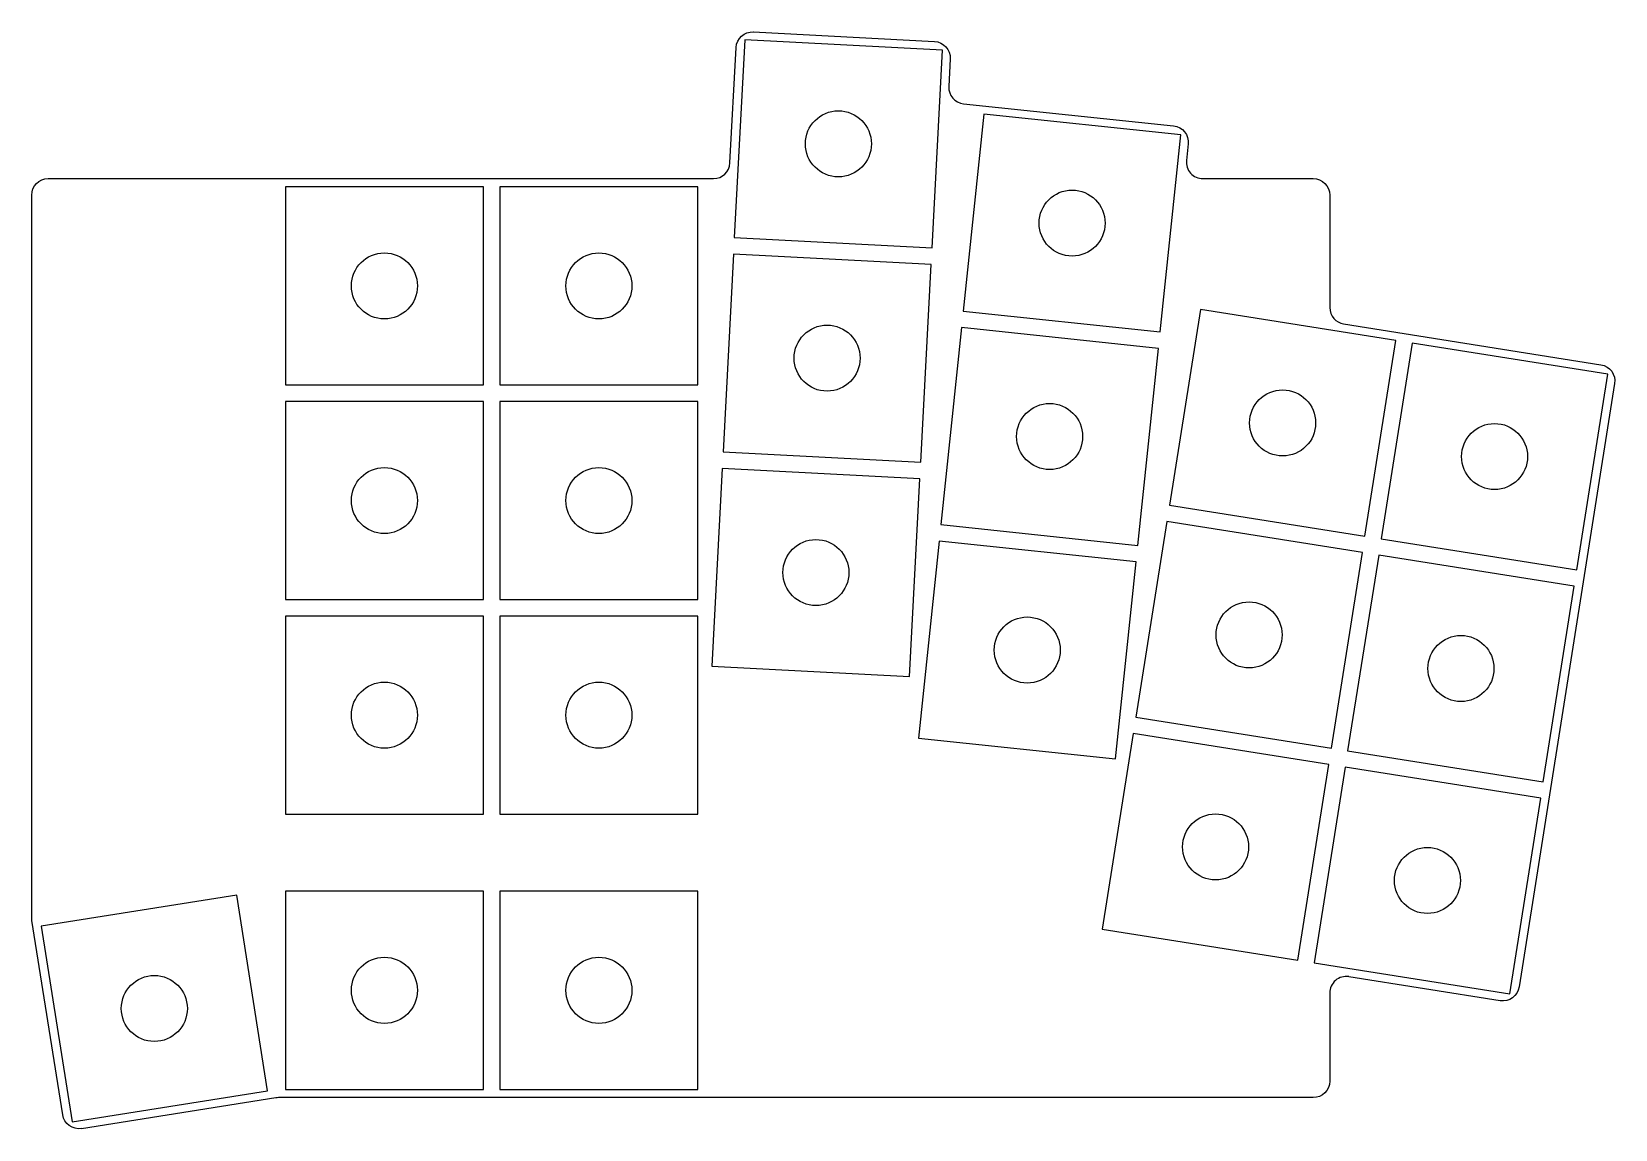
# Model space of a CAD drawing. Header units: millimetres. Extents: x -32 to 112, y -38 to 62.
import ezdxf

# ---------------------------------------------------------------- set-up
doc = ezdxf.new("R2010")
doc.units = ezdxf.units.MM
doc.layers.add('Default', color=18, linetype='Continuous', true_color=0x000000)
doc.layers.add('pcb outline', color=160, linetype='Continuous', true_color=0x0043ff)

msp = doc.modelspace()

# ---------------------------------------------------------------- linework, layer by layer
at = {"layer": 'Default'}
for points in [[(31.81, 43.39), (49.79, 42.45), (50.73, 60.43), (32.76, 61.37)], [(52.62, 36.7), (70.53, 34.82), (72.41, 52.72), (54.51, 54.6)], [(-9, 30), (9, 30), (9, 48), (-9, 48)], [(10.5, 30), (28.5, 30), (28.5, 48), (10.5, 48)], [(30.79, 23.92), (48.77, 22.98), (49.71, 40.95), (31.74, 41.9)], [(71.36, 19.07), (89.14, 16.26), (91.96, 34.03), (74.18, 36.85)], [(50.59, 17.31), (68.49, 15.43), (70.37, 33.33), (52.47, 35.21)], [(90.62, 16.02), (108.4, 13.21), (111.22, 30.98), (93.44, 33.8)], [(-9, 10.5), (9, 10.5), (9, 28.5), (-9, 28.5)], [(10.5, 10.5), (28.5, 10.5), (28.5, 28.5), (10.5, 28.5)], [(29.77, 4.45), (47.75, 3.51), (48.69, 21.48), (30.72, 22.42)], [(68.31, -0.19), (86.09, -3), (88.91, 14.77), (71.13, 17.59)], [(48.55, -2.09), (66.45, -3.97), (68.33, 13.93), (50.43, 15.82)], [(87.57, -3.24), (105.35, -6.05), (108.17, 11.72), (90.39, 14.54)], [(-9, -9), (9, -9), (9, 9), (-9, 9)], [(10.5, -9), (28.5, -9), (28.5, 9), (10.5, 9)], [(65.26, -19.45), (83.04, -22.26), (85.86, -4.49), (68.08, -1.67)], [(84.52, -22.5), (102.3, -25.31), (105.12, -7.54), (87.34, -4.72)], [(-10.61, -34.13), (-13.42, -16.35), (-31.2, -19.16), (-28.39, -36.94)], [(9, -34), (9, -16), (-9, -16), (-9, -34)], [(28.5, -34), (28.5, -16), (10.5, -16), (10.5, -34)]]:
    msp.add_lwpolyline(points, close=True, dxfattribs=at)
for centre in [(41.27, 51.91), (62.52, 44.71), (0, 39), (19.5, 39), (40.25, 32.44), (81.66, 26.55), (60.48, 25.32), (100.92, 23.5), (0, 19.5), (19.5, 19.5), (39.23, 12.96), (78.61, 7.29), (58.44, 5.92), (97.87, 4.24), (0, 0), (19.5, 0), (75.56, -11.97), (94.82, -15.02), (0, -25), (19.5, -25), (-20.91, -26.65)]:
    msp.add_circle(centre, 3, dxfattribs=at)
at = {"layer": 'pcb outline'}
for p, q in [((33.54, 62.08), (50.02, 61.22)), ((31.42, 50.17), (31.97, 60.66)), ((51.44, 59.64), (51.31, 57.12)), ((52.65, 55.55), (71.74, 53.54)), ((73.07, 51.9), (72.92, 50.41)), ((-30.56, 48.75), (29.92, 48.75)), ((74.41, 48.75), (84.44, 48.75)), ((-32.06, -18.42), (-32.06, 47.25)), ((85.94, 47.25), (85.94, 37.03)), ((87.2, 35.55), (110.59, 31.84)), ((111.84, 30.13), (103.16, -24.69)), ((-29.24, -36.32), (-32.04, -18.66)), ((101.44, -25.94), (87.67, -23.76)), ((85.94, -25.24), (85.94, -33.25)), ((-9.87, -34.77), (-27.53, -37.57)), ((84.44, -34.75), (-9.63, -34.75))]:
    msp.add_line(p, q, dxfattribs=at)
at = {"layer": 'pcb outline', "extrusion": (0, 0, -1)}
for centre, start, end in [((-33.47, 60.58), 3, 93), ((-49.94, 59.72), 93, 183), ((-71.58, 52.05), 96, 186), ((30.56, 47.25), 360, 90), ((-84.44, 47.25), 90, 180), ((-110.36, 30.36), 99, 189), ((30.56, -18.42), 351, 360), ((-101.68, -24.46), 189, 279), ((-84.44, -33.25), 180, 270), ((27.76, -36.08), 261, 351)]:
    msp.add_arc(centre, 1.5, start, end, dxfattribs=at)
at = {"layer": 'pcb outline'}
for centre, start, end in [((52.81, 57.04), 177, 264), ((74.41, 50.25), 174, 270), ((29.92, 50.25), 270, 357), ((87.44, 37.03), 180, 261), ((87.44, -25.24), 81, 180), ((-9.63, -36.25), 90, 99)]:
    msp.add_arc(centre, 1.5, start, end, dxfattribs=at)

doc.saveas('drawing.dxf')
